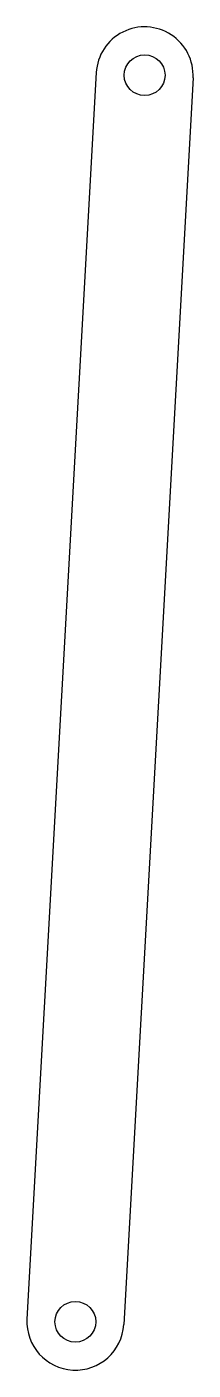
# Model space of a CAD drawing. Extents: x 84.3 to 96.3, y -300.9 to -203.7.
import ezdxf

# ---------------------------------------------------------------- set-up
doc = ezdxf.new("R2010")
doc.units = 0
doc.layers.add('SHEETMETAL_CUT_LINES', color=7, linetype='CONTINUOUS')

msp = doc.modelspace()

# ---------------------------------------------------------------- linework, layer by layer
at = {"layer": 'SHEETMETAL_CUT_LINES'}
for p, q in [((89.299, -207.006), (84.299, -297.206)), ((96.288, -207.394), (91.288, -297.594))]:
    msp.add_line(p, q, dxfattribs=at)
for centre in [(92.794, -207.2), (92.794, -207.2), (87.794, -297.4), (87.794, -297.4)]:
    msp.add_circle(centre, 1.473, dxfattribs=at)
for centre, start, end in [((92.794, -207.2), 356.82721, 176.82721), ((87.794, -297.4), 176.82721, 356.82721)]:
    msp.add_arc(centre, 3.5, start, end, dxfattribs=at)

doc.saveas('drawing.dxf')
